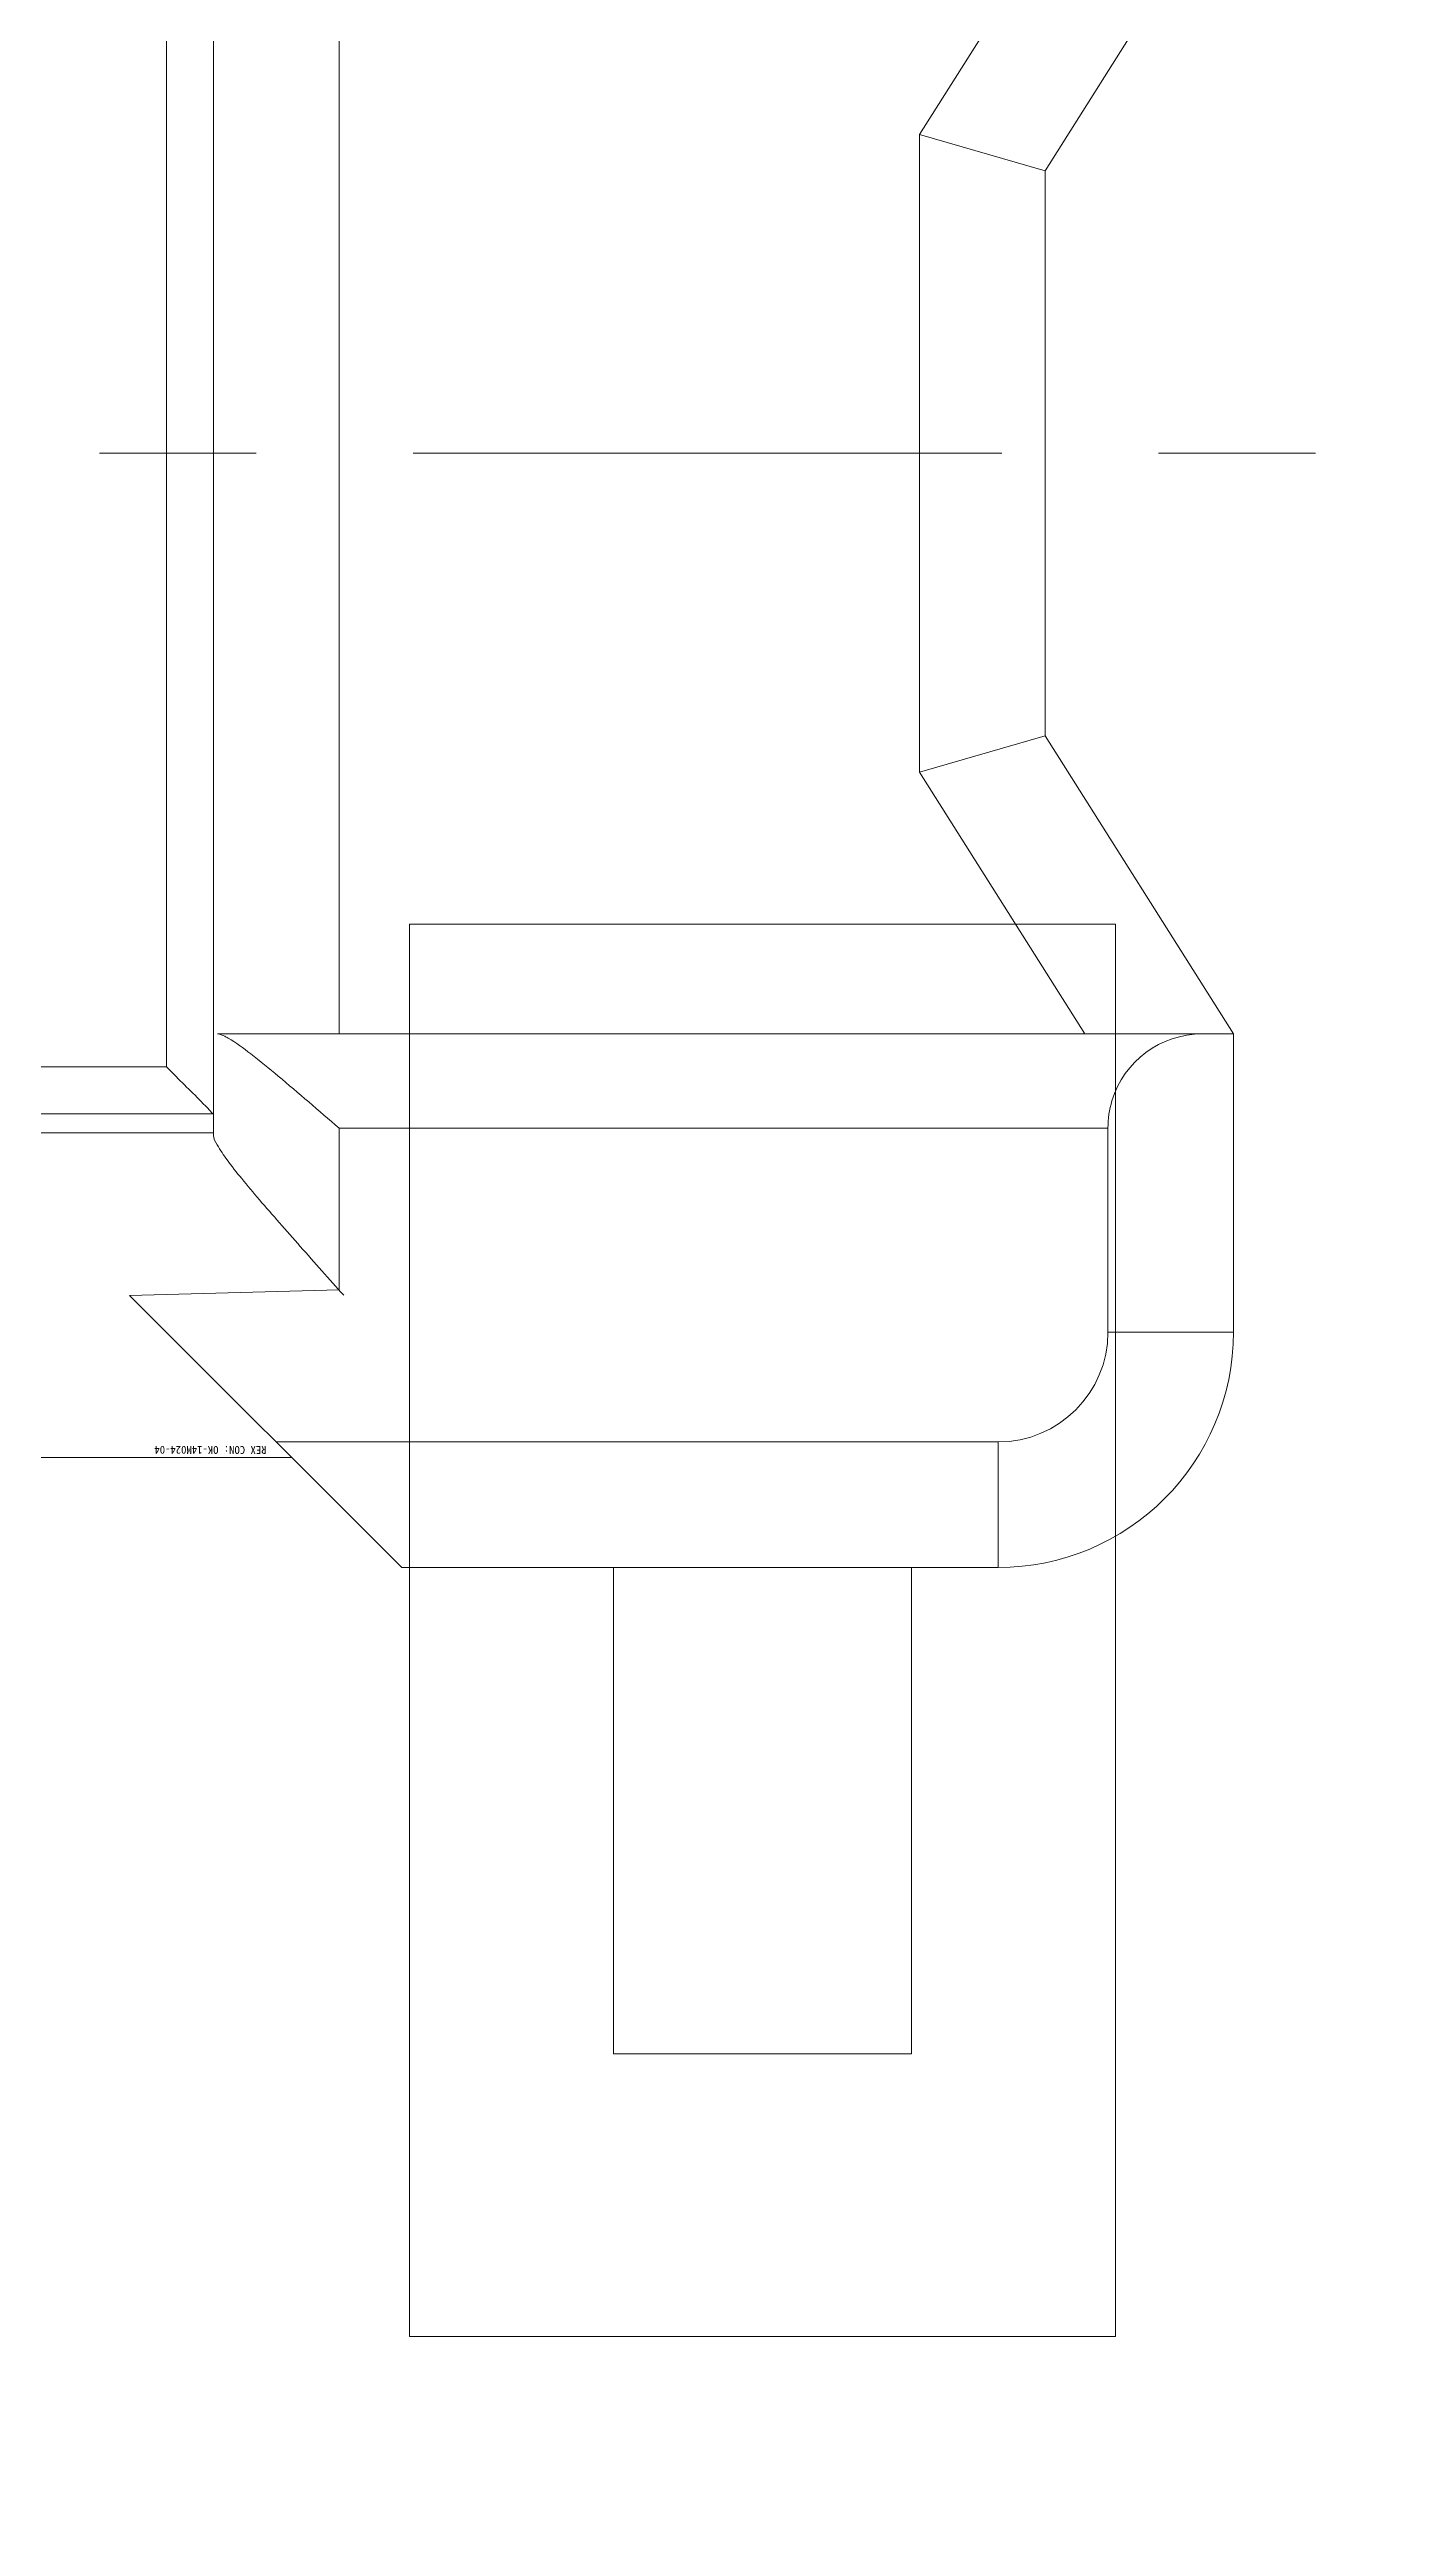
# Model space of a CAD drawing. Header units: millimetres. Extents: x 1292 to 2149, y -137 to 277.
# Drawn here: x 1355.54 to 1356.405, y 196.816 to 198.389 of the extents above; entities that cross this region are included whole.
import ezdxf

# ---------------------------------------------------------------- set-up
doc = ezdxf.new("R2010")
doc.units = ezdxf.units.MM
doc.header["$LTSCALE"] = 0.5
doc.linetypes.add('CENTER', pattern=[50.8, 31.75, -6.35, 6.35, -6.35])
doc.linetypes.add('CENTER2', pattern=[1.125, 0.75, -0.125, 0.125, -0.125])
doc.layers.add('DIM', color=3, linetype='Continuous', lineweight=5)
doc.layers.add('FPC', color=50, linetype='Continuous', lineweight=5)
doc.styles.add('RD', font='ROMAND.shx', dxfattribs={"width": 0.8})
doc.styles.add('汉字', font='')
doc.styles.get('汉字').set_extended_font_data('SimSun')
doc.dimstyles.new('DIM', dxfattribs={"dimtxt": 0.8, "dimasz": 0.8, "dimexe": 0, "dimexo": 0.5, "dimgap": 0.11, "dimtad": 0, "dimzin": 1, "dimdsep": 46, "dimtxsty": 'RD', "dimcen": 0, "dimclrd": 256, "dimclre": 256, "dimclrt": 256, "dimadec": 0, "dimazin": 0, "dimtm": 1e-09, "dimtfac": 1, "dimtofl": 0, "dimtmove": 0, "dimatfit": 3, "dimfxl": 1, "dimlwe": -1, "dimarcsym": 0})

# ---------------------------------------------------------------- blocks, each defined once
blk = doc.blocks.new('OK-14GM024-04-A')
at = {"layer": 'FPC', "color": 1, "linetype": 'CENTER2', "lineweight": 5}
blk.add_line((1196.7742, 173.0211), (1196.7742, 159.9665), dxfattribs=at)
at = {"layer": 'FPC', "color": 7, "linetype": 'Continuous', "lineweight": 5}
for p, q in [((1196.5942, 169.6738), (1196.4042, 169.7938)), ((1197.1442, 169.7938), (1196.9542, 169.6738)), ((1197.1442, 169.7938), (1197.1442, 169.1463)), ((1197.3342, 169.7938), (1197.1442, 169.7938)), ((1197.3342, 169.7938), (1197.3342, 169.7138)), ((1197.2042, 169.2238), (1197.2042, 169.7138)), ((1197.3342, 169.7138), (1197.2042, 169.7138)), ((1196.4042, 169.6991), (1196.571, 169.5938)), ((1196.9773, 169.5938), (1197.1442, 169.6991)), ((1196.5942, 169.6738), (1196.571, 169.5938)), ((1196.5942, 169.6738), (1196.9542, 169.6738)), ((1196.9542, 169.6738), (1196.9773, 169.5938)), ((1197.4042, 169.1838), (1197.4042, 169.6438)), ((1197.4042, 169.6438), (1197.4842, 169.6438)), ((1197.4842, 169.2638), (1197.4842, 169.6438)), ((1196.571, 169.5938), (1196.9773, 169.5938)), ((1197.4842, 169.2638), (1197.3108, 169.0903)), ((1197.1442, 169.2238), (1196.4042, 169.2238)), ((1197.3072, 169.2238), (1197.2042, 169.2238)), ((1197.3072, 169.2238), (1197.3108, 169.0903)), ((1197.4142, 168.9713), (1197.4142, 169.1938)), ((1196.3392, 169.1438), (1197.2092, 169.1438)), ((1197.1952, 163.8438), (1197.1952, 169.1437)), ((1197.2072, 169.1437), (1197.2072, 163.8438)), ((1197.1714, 169.12), (1197.1652, 169.1138)), ((1196.3832, 169.1138), (1197.1652, 169.1138)), ((1197.1652, 169.1138), (1197.1652, 163.8738))]:
    blk.add_line(p, q, dxfattribs=at)
at = {"layer": 'FPC', "linetype": 'Continuous', "lineweight": 5}
for p, q in [((1197.0742, 169.2687), (1197.0742, 169.7187)), ((1197.0742, 169.7187), (1197.9742, 169.7187)), ((1197.9742, 169.7187), (1197.9742, 169.2687)), ((1197.9742, 169.2687), (1197.0742, 169.2687))]:
    blk.add_line(p, q, dxfattribs=at)
at = {"layer": 'FPC', "color": 7, "lineweight": 5, "true_color": 0xffffff}
for p, q in [((1197.7942, 169.5887), (1197.4842, 169.5887)), ((1197.7942, 169.5887), (1197.7942, 169.3987)), ((1197.7942, 169.3987), (1197.4842, 169.3987))]:
    blk.add_line(p, q, dxfattribs=at)
at = {"layer": 'FPC', "color": 7, "linetype": 'Continuous', "lineweight": 5}
for radius in [0.15, 0.07]:
    blk.add_arc((1197.3342, 169.6438), radius, 0, 90, dxfattribs=at)
for major_axis, start_param, end_param in [((0.06, 0), -3.141593, -1.864664), ((0, -0.06), -0.293868, 0)]:
    blk.add_ellipse((1197.2042, 169.7738), major_axis=major_axis, ratio=1, start_param=start_param, end_param=end_param, dxfattribs=at)
for points, knots in [([(1197.3107, 169.2268), (1197.3004, 169.2175), (1197.285, 169.2038), (1197.2647, 169.186), (1197.2504, 169.1734), (1197.2371, 169.1623), (1197.2255, 169.153), (1197.2165, 169.1471), (1197.211, 169.1438), (1197.2089, 169.1438)], [0, 0, 0, 0, 0.31538, 0.468662, 0.614979, 0.7487, 0.863569, 0.950953, 1, 1, 1, 1]), ([(1197.2042, 169.2238), (1197.1931, 169.2109), (1197.177, 169.1924), (1197.1578, 169.1689), (1197.1497, 169.1582), (1197.1468, 169.1531)], [0, 0, 0, 0, 0.55923, 0.806826, 1, 1, 1, 1]), ([(1197.1468, 169.1531), (1197.1464, 169.1524), (1197.1453, 169.1503), (1197.1442, 169.148), (1197.1442, 169.1463)], [0, 0, 0, 0, 0.319809, 1, 1, 1, 1]), ([(1197.1952, 169.1436), (1197.1944, 169.1428), (1197.1862, 169.1352), (1197.1785, 169.1271), (1197.1714, 169.12)], [0, 0, 0, 0, 0.103827, 1, 1, 1, 1])]:
    blk.add_open_spline(points, degree=3, knots=knots, dxfattribs=at)
at = {"layer": 'FPC', "lineweight": 5, "insert": (1197.4118, 169.1776), "char_height": 0.005, "width": 62.504871, "attachment_point": 1, "rotation": 270, "style": '汉字'}
blk.add_mtext('REX CON: OK-14M024-04', dxfattribs=at)

msp = doc.modelspace()

# ---------------------------------------------------------------- block references
at = {"layer": 'FPC', "color": 1, "linetype": 'CENTER', "lineweight": 5, "rotation": 269.9999999999999}
msp.add_blockref('OK-14GM024-04-A', (1186.5012, 1394.9058), dxfattribs=at)

# ---------------------------------------------------------------- leaders
at = {"layer": 'DIM', "color": 3, "lineweight": 5}
msp.add_leader([(1352.9949, 198.1316), (1359.8252, 188.0859), (1380.3135, 188.0859)], dimstyle='DIM', override={"dimclrd": 3, "dimlwd": 5, "dimlwe": 5}, dxfattribs=at)

doc.saveas('drawing.dxf')
